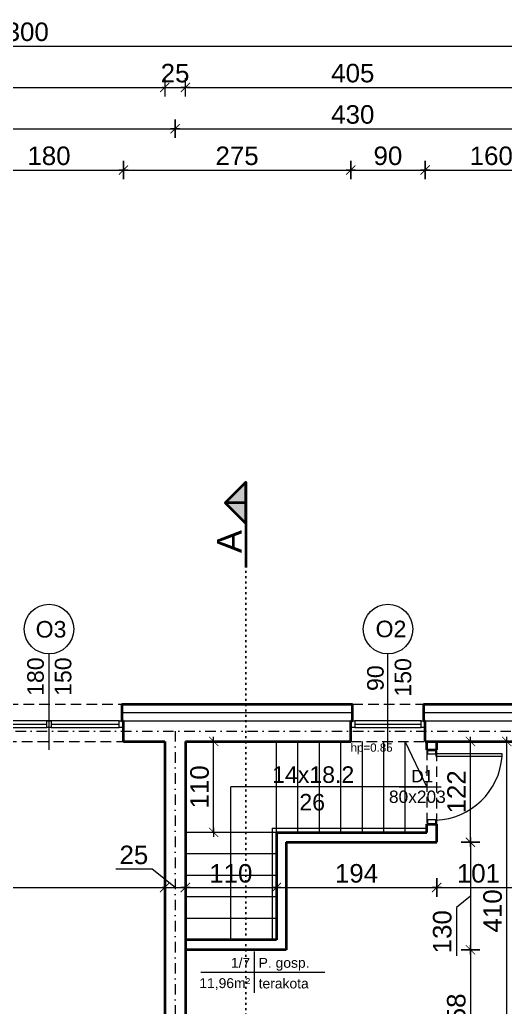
# Model space of a CAD drawing. Header units: millimetres. Extents: x -2481 to 45049, y -11067 to 11055.
# Drawn here: x -1228 to -641, y 4287 to 5482 of the extents above; entities that cross this region are included whole.
import ezdxf

# ---------------------------------------------------------------- set-up
doc = ezdxf.new("R2010")
doc.units = ezdxf.units.MM
for name, pattern in [('DASHDOT', [25.4, 12.7, -6.35, 0, -6.35]), ('DASHED', [19.05, 12.7, -6.35]), ('DOT', [6.35, 0, -6.35])]:
    doc.linetypes.add(name, pattern=pattern)
for name, color, linetype, lineweight in [('A-murowane', 3, 'Continuous', 35), ('A-osie', 7, 'DASHDOT', 5), ('A-pod', 6, 'DASHED', 15), ('A-schody', 2, 'Continuous', 5), ('A-stolarka', 1, 'Continuous', 5), ('A-w.ocieplenie', 4, 'BATTING', 5), ('A-wykończenie', 4, 'Continuous', 5), ('A17_OPIS_WARSTW', 22, 'Continuous', 9), ('B-linia przekrojowa', 255, 'DOT', 30), ('B-opis', 7, 'Continuous', 0)]:
    doc.layers.add(name, color=color, linetype=linetype, lineweight=lineweight)
doc.styles.get("Standard").update_dxf_attribs({"font": 'arial.ttf'})
doc.linetypes.add('BATTING', pattern='A,0.00254,-2.54,[134,ltypeshp.shx,S=2.54,R=0,X=-2.54,Y=0],-5.08,[134,ltypeshp.shx,S=2.54,R=180,X=2.54,Y=0],-2.54', length=10.16254)
doc.dimstyles.new('PM-100', dxfattribs={"dimscale": 2.8, "dimtxt": 8, "dimasz": 0.5, "dimexe": 0, "dimexo": 0, "dimgap": 2, "dimtad": 1, "dimdec": 1, "dimrnd": 0.1, "dimzin": 13, "dimdsep": 46, "dimtxsty": 'Standard', "dimblk": 'Q', "dimcen": 0, "dimse1": 1, "dimse2": 1, "dimclrd": 256, "dimclre": 251, "dimclrt": 41, "dimadec": 1, "dimazin": 0, "dimtfac": 1, "dimtdec": 1, "dimtix": 1, "dimtmove": 1, "dimatfit": 0, "dimldrblk": 'NONE', "dimfxl": 1, "dimtolj": 1, "dimtzin": 13, "dimlwd": -1, "dimlwe": 0, "dimarcsym": 0})

# ---------------------------------------------------------------- blocks, each defined once
blk = doc.blocks.new('A$C7FE075C5')
at = {"layer": 'A-stolarka'}
for p, q in [((-5, 0), (-85, 0)), ((-85, -4), (-5, -4)), ((-85, -8), (-5, -8))]:
    blk.add_line(p, q, dxfattribs=at)
for points in [[(-90, 0), (-85, 0), (-85, -8), (-90, -8), (-90, 0)], [(-5, 0), (0, 0), (0, -8), (-5, -8), (-5, 0)]]:
    blk.add_lwpolyline(points, dxfattribs=at)
blk = doc.blocks.new('A$C77EB5EB5')
at = {"layer": 'A-stolarka'}
for p, q in [((-5, 0), (-175, 0)), ((-175, -4), (-92.5, -4)), ((-175, -8), (-92.5, -8)), ((-87.5, -4), (-5, -4)), ((-87.5, -8), (-5, -8))]:
    blk.add_line(p, q, dxfattribs=at)
for points in [[(-180, 0), (-175, 0), (-175, -8), (-180, -8), (-180, 0)], [(-92.5, 0), (-87.5, 0), (-87.5, -8), (-92.5, -8), (-92.5, 0)], [(-5, 0), (0, 0), (0, -8), (-5, -8), (-5, 0)]]:
    blk.add_lwpolyline(points, dxfattribs=at)
blk = doc.blocks.new('Q')
for p, q in [((-4, 0), (4, 0)), ((0, 8), (0, -8))]:
    blk.add_line(p, q)
at = {"const_width": 0.7}
blk.add_lwpolyline([(4, 4), (-4, -4)], dxfattribs=at)
blk = doc.blocks.new('*D30')
at = {"layer": 'A17_OPIS_WARSTW', "transparency": 16777216}
blk.add_line((-993.7, 4500.4), (-993.7, 4607.6), dxfattribs=at)
at = {"layer": 'Defpoints', "color": 0, "transparency": 16777216}
for p in [(-1101.4, 4609), (-993.7, 4609), (-1101.4, 4499)]:
    blk.add_point(p, dxfattribs=at)
at = {"layer": 'A17_OPIS_WARSTW', "transparency": 16777216, "xscale": 1.4, "yscale": 1.4, "zscale": 1.4}
for p, rotation in [((-993.7, 4609), 90), ((-993.7, 4499), 270)]:
    blk.add_blockref('Q', p, dxfattribs=dict(at, rotation=rotation))
at = {"layer": 'A17_OPIS_WARSTW', "color": 41, "transparency": 16777216, "insert": (-1010.7, 4554), "char_height": 22.4, "attachment_point": 5, "rotation": 90}
blk.add_mtext('\\A1;110', dxfattribs=at)
blk = doc.blocks.new('_None')
blk = doc.blocks.new('*D31')
at = {"layer": 'A17_OPIS_WARSTW', "transparency": 16777216}
blk.add_line((-1831.5, 4432.3), (-1054.3, 4432.3), dxfattribs=at)
at = {"layer": 'Defpoints', "color": 0, "transparency": 16777216}
for p in [(-1052.9, 4432.3), (-1832.9, 4379.3), (-1052.9, 4379.3)]:
    blk.add_point(p, dxfattribs=at)
at = {"layer": 'A17_OPIS_WARSTW', "transparency": 16777216, "xscale": 1.4, "yscale": 1.4, "zscale": 1.4, "rotation": 180}
blk.add_blockref('Q', (-1832.9, 4432.3), dxfattribs=at)
at = {"layer": 'A17_OPIS_WARSTW', "transparency": 16777216, "xscale": 1.4, "yscale": 1.4, "zscale": 1.4}
blk.add_blockref('Q', (-1052.9, 4432.3), dxfattribs=at)
at = {"layer": 'A17_OPIS_WARSTW', "color": 41, "transparency": 16777216, "insert": (-1442.9, 4449.3), "char_height": 22.4, "attachment_point": 5}
blk.add_mtext('\\A1;780', dxfattribs=at)
blk = doc.blocks.new('*D33')
at = {"layer": 'A17_OPIS_WARSTW', "transparency": 16777216}
blk.add_line((-1026.5, 4432.3), (-919.3, 4432.3), dxfattribs=at)
at = {"layer": 'Defpoints', "color": 0, "transparency": 16777216}
for p in [(-917.9, 4432.3), (-1027.9, 4414.3), (-917.9, 4414.3)]:
    blk.add_point(p, dxfattribs=at)
at = {"layer": 'A17_OPIS_WARSTW', "transparency": 16777216, "xscale": 1.4, "yscale": 1.4, "zscale": 1.4, "rotation": 180}
blk.add_blockref('Q', (-1027.9, 4432.3), dxfattribs=at)
at = {"layer": 'A17_OPIS_WARSTW', "transparency": 16777216, "xscale": 1.4, "yscale": 1.4, "zscale": 1.4}
blk.add_blockref('Q', (-917.9, 4432.3), dxfattribs=at)
at = {"layer": 'A17_OPIS_WARSTW', "color": 41, "transparency": 16777216, "insert": (-972.9, 4449.3), "char_height": 22.4, "attachment_point": 5}
blk.add_mtext('\\A1;110', dxfattribs=at)
blk = doc.blocks.new('*D35')
at = {"layer": 'A17_OPIS_WARSTW', "transparency": 16777216}
for p, q in [((-1068.2, 4454.5), (-1112.1, 4454.5)), ((-1040.4, 4432.3), (-1068.2, 4454.5)), ((-1054.3, 4432.3), (-1055.7, 4432.3)), ((-1052.9, 4432.3), (-1027.9, 4432.3)), ((-1052.9, 4432.3), (-1027.9, 4432.3)), ((-1026.5, 4432.3), (-1025.1, 4432.3))]:
    blk.add_line(p, q, dxfattribs=at)
at = {"layer": 'Defpoints', "color": 0, "transparency": 16777216}
for p in [(-1027.9, 4432.3), (-1027.9, 4432.3), (-1052.9, 4379.3)]:
    blk.add_point(p, dxfattribs=at)
at = {"layer": 'A17_OPIS_WARSTW', "transparency": 16777216, "xscale": 1.4, "yscale": 1.4, "zscale": 1.4}
blk.add_blockref('Q', (-1052.9, 4432.3), dxfattribs=at)
at = {"layer": 'A17_OPIS_WARSTW', "transparency": 16777216, "xscale": 1.4, "yscale": 1.4, "zscale": 1.4, "rotation": 180}
blk.add_blockref('Q', (-1027.9, 4432.3), dxfattribs=at)
at = {"layer": 'A17_OPIS_WARSTW', "color": 41, "transparency": 16777216, "insert": (-1090.2, 4471.6), "char_height": 22.4, "attachment_point": 5}
blk.add_mtext('\\A1;25', dxfattribs=at)
blk = doc.blocks.new('*D83')
at = {"layer": 'A17_OPIS_WARSTW', "transparency": 16777216}
blk.add_line((-826.5, 5300.1), (-739.3, 5300.1), dxfattribs=at)
at = {"layer": 'Defpoints', "color": 0, "transparency": 16777216}
for p in [(-737.9, 5300.1), (-827.9, 4621.5), (-737.9, 4621.5)]:
    blk.add_point(p, dxfattribs=at)
at = {"layer": 'A17_OPIS_WARSTW', "transparency": 16777216, "xscale": 1.4, "yscale": 1.4, "zscale": 1.4, "rotation": 180}
blk.add_blockref('Q', (-827.9, 5300.1), dxfattribs=at)
at = {"layer": 'A17_OPIS_WARSTW', "transparency": 16777216, "xscale": 1.4, "yscale": 1.4, "zscale": 1.4}
blk.add_blockref('Q', (-737.9, 5300.1), dxfattribs=at)
at = {"layer": 'A17_OPIS_WARSTW', "color": 41, "transparency": 16777216, "insert": (-782.9, 5317.2), "char_height": 22.4, "attachment_point": 5}
blk.add_mtext('\\A1;90', dxfattribs=at)
blk = doc.blocks.new('*D84')
at = {"layer": 'A17_OPIS_WARSTW', "transparency": 16777216}
blk.add_line((-1101.5, 5300.1), (-829.3, 5300.1), dxfattribs=at)
at = {"layer": 'Defpoints', "color": 0, "transparency": 16777216}
for p in [(-827.9, 5300.1), (-1102.9, 4621.5), (-827.9, 4621.5)]:
    blk.add_point(p, dxfattribs=at)
at = {"layer": 'A17_OPIS_WARSTW', "transparency": 16777216, "xscale": 1.4, "yscale": 1.4, "zscale": 1.4, "rotation": 180}
blk.add_blockref('Q', (-1102.9, 5300.1), dxfattribs=at)
at = {"layer": 'A17_OPIS_WARSTW', "transparency": 16777216, "xscale": 1.4, "yscale": 1.4, "zscale": 1.4}
blk.add_blockref('Q', (-827.9, 5300.1), dxfattribs=at)
at = {"layer": 'A17_OPIS_WARSTW', "color": 41, "transparency": 16777216, "insert": (-965.4, 5317.2), "char_height": 22.4, "attachment_point": 5}
blk.add_mtext('\\A1;275', dxfattribs=at)
blk = doc.blocks.new('*D43')
at = {"layer": 'A17_OPIS_WARSTW', "transparency": 16777216}
blk.add_line((-916.5, 4432.3), (-725.3, 4432.3), dxfattribs=at)
at = {"layer": 'Defpoints', "color": 0, "transparency": 16777216}
for p in [(-723.9, 4432.3), (-723.9, 4432.3), (-917.9, 4377.5)]:
    blk.add_point(p, dxfattribs=at)
at = {"layer": 'A17_OPIS_WARSTW', "transparency": 16777216, "xscale": 1.4, "yscale": 1.4, "zscale": 1.4, "rotation": 180}
blk.add_blockref('Q', (-917.9, 4432.3), dxfattribs=at)
at = {"layer": 'A17_OPIS_WARSTW', "transparency": 16777216, "xscale": 1.4, "yscale": 1.4, "zscale": 1.4}
blk.add_blockref('Q', (-723.9, 4432.3), dxfattribs=at)
at = {"layer": 'A17_OPIS_WARSTW', "color": 41, "transparency": 16777216, "insert": (-820.9, 4449.3), "char_height": 22.4, "attachment_point": 5}
blk.add_mtext('\\A1;194', dxfattribs=at)
blk = doc.blocks.new('*D46')
at = {"layer": 'A17_OPIS_WARSTW', "transparency": 16777216}
blk.add_line((-722.5, 4432.3), (-624.3, 4432.3), dxfattribs=at)
at = {"layer": 'Defpoints', "color": 0, "transparency": 16777216}
for p in [(-723.9, 4432.3), (-622.9, 4432.3), (-622.9, 4377.5)]:
    blk.add_point(p, dxfattribs=at)
at = {"layer": 'A17_OPIS_WARSTW', "transparency": 16777216, "xscale": 1.4, "yscale": 1.4, "zscale": 1.4, "rotation": 180}
blk.add_blockref('Q', (-723.9, 4432.3), dxfattribs=at)
at = {"layer": 'A17_OPIS_WARSTW', "transparency": 16777216, "xscale": 1.4, "yscale": 1.4, "zscale": 1.4}
blk.add_blockref('Q', (-622.9, 4432.3), dxfattribs=at)
at = {"layer": 'A17_OPIS_WARSTW', "color": 41, "transparency": 16777216, "insert": (-673.4, 4449.3), "char_height": 22.4, "attachment_point": 5}
blk.add_mtext('\\A1;101', dxfattribs=at)
blk = doc.blocks.new('*D47')
at = {"layer": 'A17_OPIS_WARSTW', "transparency": 16777216}
blk.add_line((-639.1, 4200.4), (-639.1, 4607.6), dxfattribs=at)
at = {"layer": 'Defpoints', "color": 0, "transparency": 16777216}
for p in [(-639.1, 4609), (-611.8, 4609), (-611.8, 4199)]:
    blk.add_point(p, dxfattribs=at)
at = {"layer": 'A17_OPIS_WARSTW', "transparency": 16777216, "xscale": 1.4, "yscale": 1.4, "zscale": 1.4}
for p, rotation in [((-639.1, 4609), 90), ((-639.1, 4199), 270)]:
    blk.add_blockref('Q', p, dxfattribs=dict(at, rotation=rotation))
at = {"layer": 'A17_OPIS_WARSTW', "color": 41, "transparency": 16777216, "insert": (-656.2, 4404), "char_height": 22.4, "attachment_point": 5, "rotation": 90}
blk.add_mtext('\\A1;410', dxfattribs=at)
blk = doc.blocks.new('*D120')
at = {"layer": 'A17_OPIS_WARSTW', "transparency": 16777216}
blk.add_line((-1039, 5350.1), (-611.8, 5350.1), dxfattribs=at)
at = {"layer": 'Defpoints', "color": 0, "transparency": 16777216}
for p in [(-610.4, 5350.1), (-1040.4, 4621.5), (-610.4, 4621.5)]:
    blk.add_point(p, dxfattribs=at)
at = {"layer": 'A17_OPIS_WARSTW', "transparency": 16777216, "xscale": 1.4, "yscale": 1.4, "zscale": 1.4, "rotation": 180}
blk.add_blockref('Q', (-1040.4, 5350.1), dxfattribs=at)
at = {"layer": 'A17_OPIS_WARSTW', "transparency": 16777216, "xscale": 1.4, "yscale": 1.4, "zscale": 1.4}
blk.add_blockref('Q', (-610.4, 5350.1), dxfattribs=at)
at = {"layer": 'A17_OPIS_WARSTW', "color": 41, "transparency": 16777216, "insert": (-825.4, 5367.2), "char_height": 22.4, "attachment_point": 5}
blk.add_mtext('\\A1;430', dxfattribs=at)
blk = doc.blocks.new('*D125')
at = {"layer": 'A17_OPIS_WARSTW', "transparency": 16777216}
for p, q in [((-1054.3, 5400.1), (-1055.7, 5400.1)), ((-1052.9, 5400.1), (-1027.9, 5400.1)), ((-1026.5, 5400.1), (-1025.1, 5400.1))]:
    blk.add_line(p, q, dxfattribs=at)
at = {"layer": 'Defpoints', "color": 0, "transparency": 16777216}
for p in [(-1027.9, 5400.1), (-1052.9, 4609), (-1027.9, 4609)]:
    blk.add_point(p, dxfattribs=at)
at = {"layer": 'A17_OPIS_WARSTW', "transparency": 16777216, "xscale": 1.4, "yscale": 1.4, "zscale": 1.4}
blk.add_blockref('Q', (-1052.9, 5400.1), dxfattribs=at)
at = {"layer": 'A17_OPIS_WARSTW', "transparency": 16777216, "xscale": 1.4, "yscale": 1.4, "zscale": 1.4, "rotation": 180}
blk.add_blockref('Q', (-1027.9, 5400.1), dxfattribs=at)
at = {"layer": 'A17_OPIS_WARSTW', "color": 41, "transparency": 16777216, "insert": (-1040.4, 5417.2), "char_height": 22.4, "attachment_point": 5}
blk.add_mtext('\\A1;25', dxfattribs=at)
blk = doc.blocks.new('*D126')
at = {"layer": 'A17_OPIS_WARSTW', "transparency": 16777216}
blk.add_line((-1831.5, 5400.1), (-1054.3, 5400.1), dxfattribs=at)
at = {"layer": 'Defpoints', "color": 0, "transparency": 16777216}
for p in [(-1052.9, 5400.1), (-1832.9, 4609), (-1052.9, 4609)]:
    blk.add_point(p, dxfattribs=at)
at = {"layer": 'A17_OPIS_WARSTW', "transparency": 16777216, "xscale": 1.4, "yscale": 1.4, "zscale": 1.4, "rotation": 180}
blk.add_blockref('Q', (-1832.9, 5400.1), dxfattribs=at)
at = {"layer": 'A17_OPIS_WARSTW', "transparency": 16777216, "xscale": 1.4, "yscale": 1.4, "zscale": 1.4}
blk.add_blockref('Q', (-1052.9, 5400.1), dxfattribs=at)
at = {"layer": 'A17_OPIS_WARSTW', "color": 41, "transparency": 16777216, "insert": (-1442.9, 5417.2), "char_height": 22.4, "attachment_point": 5}
blk.add_mtext('\\A1;780', dxfattribs=at)
blk = doc.blocks.new('*D193')
at = {"layer": 'A17_OPIS_WARSTW', "transparency": 16777216}
blk.add_line((-1281.5, 5300.1), (-1104.3, 5300.1), dxfattribs=at)
at = {"layer": 'Defpoints', "color": 0, "transparency": 16777216}
for p in [(-1102.9, 5300.1), (-1282.9, 4621.5), (-1102.9, 4621.5)]:
    blk.add_point(p, dxfattribs=at)
at = {"layer": 'A17_OPIS_WARSTW', "transparency": 16777216, "xscale": 1.4, "yscale": 1.4, "zscale": 1.4, "rotation": 180}
blk.add_blockref('Q', (-1282.9, 5300.1), dxfattribs=at)
at = {"layer": 'A17_OPIS_WARSTW', "transparency": 16777216, "xscale": 1.4, "yscale": 1.4, "zscale": 1.4}
blk.add_blockref('Q', (-1102.9, 5300.1), dxfattribs=at)
at = {"layer": 'A17_OPIS_WARSTW', "color": 41, "transparency": 16777216, "insert": (-1192.9, 5317.2), "char_height": 22.4, "attachment_point": 5}
blk.add_mtext('\\A1;180', dxfattribs=at)
blk = doc.blocks.new('*D199')
at = {"layer": 'A17_OPIS_WARSTW', "transparency": 16777216}
blk.add_line((-736.5, 5300.1), (-579.3, 5300.1), dxfattribs=at)
at = {"layer": 'Defpoints', "color": 0, "transparency": 16777216}
for p in [(-577.9, 5300.1), (-577.9, 4654), (-737.9, 4621.5)]:
    blk.add_point(p, dxfattribs=at)
at = {"layer": 'A17_OPIS_WARSTW', "transparency": 16777216, "xscale": 1.4, "yscale": 1.4, "zscale": 1.4, "rotation": 180}
blk.add_blockref('Q', (-737.9, 5300.1), dxfattribs=at)
at = {"layer": 'A17_OPIS_WARSTW', "transparency": 16777216, "xscale": 1.4, "yscale": 1.4, "zscale": 1.4}
blk.add_blockref('Q', (-577.9, 5300.1), dxfattribs=at)
at = {"layer": 'A17_OPIS_WARSTW', "color": 41, "transparency": 16777216, "insert": (-657.9, 5317.2), "char_height": 22.4, "attachment_point": 5}
blk.add_mtext('\\A1;160', dxfattribs=at)
blk = doc.blocks.new('*D209')
at = {"layer": 'A17_OPIS_WARSTW', "transparency": 16777216}
blk.add_line((-1026.5, 5400.1), (-624.3, 5400.1), dxfattribs=at)
at = {"layer": 'Defpoints', "color": 0, "transparency": 16777216}
for p in [(-622.9, 5400.1), (-1027.9, 4609), (-622.9, 4609)]:
    blk.add_point(p, dxfattribs=at)
at = {"layer": 'A17_OPIS_WARSTW', "transparency": 16777216, "xscale": 1.4, "yscale": 1.4, "zscale": 1.4, "rotation": 180}
blk.add_blockref('Q', (-1027.9, 5400.1), dxfattribs=at)
at = {"layer": 'A17_OPIS_WARSTW', "transparency": 16777216, "xscale": 1.4, "yscale": 1.4, "zscale": 1.4}
blk.add_blockref('Q', (-622.9, 5400.1), dxfattribs=at)
at = {"layer": 'A17_OPIS_WARSTW', "color": 41, "transparency": 16777216, "insert": (-825.4, 5417.2), "char_height": 22.4, "attachment_point": 5}
blk.add_mtext('\\A1;405', dxfattribs=at)
blk = doc.blocks.new('*D210')
at = {"layer": 'A17_OPIS_WARSTW', "transparency": 16777216}
blk.add_line((-1844, 5350.1), (-1041.8, 5350.1), dxfattribs=at)
at = {"layer": 'Defpoints', "color": 0, "transparency": 16777216}
for p in [(-1040.4, 5350.1), (-1845.4, 4621.5), (-1040.4, 4621.5)]:
    blk.add_point(p, dxfattribs=at)
at = {"layer": 'A17_OPIS_WARSTW', "transparency": 16777216, "xscale": 1.4, "yscale": 1.4, "zscale": 1.4, "rotation": 180}
blk.add_blockref('Q', (-1845.4, 5350.1), dxfattribs=at)
at = {"layer": 'A17_OPIS_WARSTW', "transparency": 16777216, "xscale": 1.4, "yscale": 1.4, "zscale": 1.4}
blk.add_blockref('Q', (-1040.4, 5350.1), dxfattribs=at)
at = {"layer": 'A17_OPIS_WARSTW', "color": 41, "transparency": 16777216, "insert": (-1442.9, 5367.2), "char_height": 22.4, "attachment_point": 5}
blk.add_mtext('\\A1;805', dxfattribs=at)
blk = doc.blocks.new('A$C560A2D75')
at = {"layer": 'A-murowane'}
h = blk.add_hatch(color=256, dxfattribs=at)
h.dxf.hatch_style = 1
h.paths.add_polyline_path([(-78.5, 25), (-53.5, 0), (-103.5, 0)])
blk.add_line((-103.5, 0), (0, 0), dxfattribs=at)
blk.add_lwpolyline([(-78.5, 0), (-78.5, 25), (-53.5, 0), (-103.5, 0), (-78.5, 25)], dxfattribs=at)
blk = doc.blocks.new('A$C7E556D42')
at = {"layer": 'B-linia przekrojowa'}
blk.add_line((-877, -1515.3), (-877, 18.8), dxfattribs=at)
at = {"layer": 'A17_OPIS_WARSTW', "xscale": -1, "rotation": 90}
blk.add_blockref('A$C560A2D75', (-877, -84.7), dxfattribs=at)
at = {"layer": 'B-opis', "insert": (-911.8, -39.3), "char_height": 30, "attachment_point": 3, "rotation": 90}
blk.add_mtext_dynamic_manual_height_columns('A', width=13.143, gutter_width=12.5, heights=[0], dxfattribs=at)
blk = doc.blocks.new('*D219')
at = {"layer": 'A17_OPIS_WARSTW', "transparency": 16777216}
blk.add_line((-1876.5, 5450.1), (-579.3, 5450.1), dxfattribs=at)
at = {"layer": 'Defpoints', "color": 0, "transparency": 16777216}
for p in [(-577.9, 5450.1), (-1877.9, 4654), (-577.9, 4654)]:
    blk.add_point(p, dxfattribs=at)
at = {"layer": 'A17_OPIS_WARSTW', "transparency": 16777216, "xscale": 1.4, "yscale": 1.4, "zscale": 1.4, "rotation": 180}
blk.add_blockref('Q', (-1877.9, 5450.1), dxfattribs=at)
at = {"layer": 'A17_OPIS_WARSTW', "transparency": 16777216, "xscale": 1.4, "yscale": 1.4, "zscale": 1.4}
blk.add_blockref('Q', (-577.9, 5450.1), dxfattribs=at)
at = {"layer": 'A17_OPIS_WARSTW', "color": 41, "transparency": 16777216, "insert": (-1227.9, 5467.2), "char_height": 22.4, "attachment_point": 5}
blk.add_mtext('\\A1;1300', dxfattribs=at)
blk = doc.blocks.new('A$C2DDC75EF')
at = {"layer": 'B-opis'}
blk.add_line((35, -4.9), (35, 46.1), dxfattribs=at)
at = {"layer": 'B-opis', "insert": (14.4, 9.7), "char_height": 15, "attachment_point": 1, "rotation": 90}
blk.add_mtext_dynamic_manual_height_columns('D1\\P\\pi-26.902;80x203', width=13.143, gutter_width=12.5, heights=[0], dxfattribs=at)
blk = doc.blocks.new('A$C4D3D61A9')
at = {"layer": 'A-stolarka'}
for points in [[(5, 5), (8, 5), (8, 85), (5, 85)], [(0, -5), (5, -5), (5, 5), (0, 5)], [(85, -5), (90, -5), (90, 5), (85, 5)]]:
    blk.add_lwpolyline(points, close=True, dxfattribs=at)
blk.add_arc((2.1, 2.2), 83, 1.9196, 85.8911, dxfattribs=at)
blk = doc.blocks.new('*D72')
at = {"layer": 'A17_OPIS_WARSTW', "transparency": 16777216}
for p, q in [((-683.1, 4485.6), (-683.1, 4358.4)), ((-683.1, 4422), (-700.1, 4408.1)), ((-700.1, 4408.1), (-700.1, 4349.6))]:
    blk.add_line(p, q, dxfattribs=at)
at = {"layer": 'Defpoints', "color": 0, "transparency": 16777216}
for p in [(-720.4, 4487), (-720.4, 4357), (-683.1, 4357)]:
    blk.add_point(p, dxfattribs=at)
at = {"layer": 'A17_OPIS_WARSTW', "transparency": 16777216, "xscale": 1.4, "yscale": 1.4, "zscale": 1.4}
for p, rotation in [((-683.1, 4487), 90), ((-683.1, 4357), 270)]:
    blk.add_blockref('Q', p, dxfattribs=dict(at, rotation=rotation))
at = {"layer": 'A17_OPIS_WARSTW', "color": 41, "transparency": 16777216, "insert": (-717.1, 4378.8), "char_height": 22.4, "attachment_point": 5, "rotation": 90}
blk.add_mtext('\\A1;130', dxfattribs=at)
blk = doc.blocks.new('*D73')
at = {"layer": 'A17_OPIS_WARSTW', "transparency": 16777216}
blk.add_line((-683.1, 4355.6), (-683.1, 4200.4), dxfattribs=at)
at = {"layer": 'Defpoints', "color": 0, "transparency": 16777216}
for p in [(-720.4, 4357), (-683.1, 4199), (-609.4, 4199)]:
    blk.add_point(p, dxfattribs=at)
at = {"layer": 'A17_OPIS_WARSTW', "transparency": 16777216, "xscale": 1.4, "yscale": 1.4, "zscale": 1.4}
for p, rotation in [((-683.1, 4357), 90), ((-683.1, 4199), 270)]:
    blk.add_blockref('Q', p, dxfattribs=dict(at, rotation=rotation))
at = {"layer": 'A17_OPIS_WARSTW', "color": 41, "transparency": 16777216, "insert": (-700.1, 4278), "char_height": 22.4, "attachment_point": 5, "rotation": 90}
blk.add_mtext('\\A1;158', dxfattribs=at)
blk = doc.blocks.new('*D74')
at = {"layer": 'A17_OPIS_WARSTW', "transparency": 16777216}
blk.add_line((-683.1, 4488.4), (-683.1, 4607.6), dxfattribs=at)
at = {"layer": 'Defpoints', "color": 0, "transparency": 16777216}
for p in [(-728.2, 4609), (-683.1, 4609), (-728.2, 4487)]:
    blk.add_point(p, dxfattribs=at)
at = {"layer": 'A17_OPIS_WARSTW', "transparency": 16777216, "xscale": 1.4, "yscale": 1.4, "zscale": 1.4}
for p, rotation in [((-683.1, 4609), 90), ((-683.1, 4487), 270)]:
    blk.add_blockref('Q', p, dxfattribs=dict(at, rotation=rotation))
at = {"layer": 'A17_OPIS_WARSTW', "color": 41, "transparency": 16777216, "insert": (-699.9, 4548), "char_height": 22.4, "attachment_point": 5, "rotation": 90}
blk.add_mtext('\\A1;122', dxfattribs=at)

msp = doc.modelspace()

# ---------------------------------------------------------------- linework, layer by layer
at = {"layer": 'A-murowane'}
for p, q in [((-1104.85, 4653.97), (-825.85, 4653.97)), ((-739.85, 4653.97), (-577.85, 4653.97)), ((-1102.85, 4608.97), (-1102.85, 4633.97)), ((-827.85, 4608.97), (-827.85, 4633.97)), ((-737.85, 4608.97), (-737.85, 4633.97)), ((-1102.85, 4608.97), (-1052.85, 4608.97)), ((-1052.85, 4608.97), (-1052.85, 4198.97)), ((-1027.85, 4608.97), (-827.85, 4608.97)), ((-1027.85, 4608.97), (-1027.85, 4198.97)), ((-737.85, 4608.97), (-622.85, 4608.97)), ((-735.85, 4598.97), (-735.85, 4608.97)), ((-735.85, 4598.97), (-723.85, 4598.97)), ((-723.85, 4598.97), (-723.85, 4608.97)), ((-735.85, 4498.97), (-735.85, 4508.97)), ((-735.85, 4508.97), (-723.85, 4508.97)), ((-723.85, 4486.97), (-723.85, 4508.97)), ((-917.85, 4498.97), (-917.85, 4368.97)), ((-917.85, 4498.97), (-735.85, 4498.97)), ((-905.85, 4486.97), (-905.85, 4356.97)), ((-905.85, 4486.97), (-723.85, 4486.97)), ((-917.85, 4368.97), (-1027.85, 4368.97)), ((-905.85, 4356.97), (-1027.85, 4356.97))]:
    msp.add_line(p, q, dxfattribs=at)
for points in [[(-1104.85, 4653.97), (-1104.85, 4633.97), (-1102.85, 4633.97)], [(-827.85, 4633.97), (-825.85, 4633.97), (-825.85, 4653.97)], [(-739.85, 4653.97), (-739.85, 4633.97), (-737.85, 4633.97)]]:
    msp.add_lwpolyline(points, dxfattribs=at)
at = {"layer": 'A-osie'}
for p, q in [((-1845.35, 4621.47), (-610.35, 4621.47)), ((-1040.35, 4621.47), (-1040.35, 3586.47))]:
    msp.add_line(p, q, dxfattribs=at)
at = {"layer": 'A-pod'}
for p, q in [((-1280.85, 4653.97), (-1104.85, 4653.97)), ((-825.85, 4653.97), (-739.85, 4653.97)), ((-1282.85, 4608.97), (-1102.85, 4608.97)), ((-827.85, 4608.97), (-737.85, 4608.97)), ((-735.85, 4598.97), (-735.85, 4508.97)), ((-723.85, 4508.97), (-723.85, 4598.97))]:
    msp.add_line(p, q, dxfattribs=at)
at = {"layer": 'A-schody'}
for p, q in [((-917.85, 4498.97), (-917.85, 4608.97)), ((-891.85, 4498.97), (-891.85, 4608.97)), ((-865.85, 4498.97), (-865.85, 4608.97)), ((-839.85, 4498.97), (-839.85, 4608.97)), ((-813.85, 4498.97), (-813.85, 4608.97)), ((-787.85, 4498.97), (-787.85, 4608.97)), ((-761.85, 4498.97), (-761.85, 4608.97)), ((-735.85, 4553.97), (-761.85, 4608.97)), ((-735.85, 4553.97), (-972.85, 4553.97)), ((-972.85, 4368.97), (-972.85, 4553.97)), ((-922.85, 4503.97), (-735.85, 4503.97)), ((-922.85, 4503.97), (-922.85, 4368.97)), ((-917.85, 4498.97), (-1027.85, 4498.97)), ((-917.85, 4472.97), (-1027.85, 4472.97)), ((-917.85, 4446.97), (-1027.85, 4446.97)), ((-917.85, 4420.97), (-1027.85, 4420.97)), ((-917.85, 4394.97), (-1027.85, 4394.97))]:
    msp.add_line(p, q, dxfattribs=at)
at = {"layer": 'A-w.ocieplenie'}
for p, q in [((-1104.85, 4643.97), (-825.85, 4643.97)), ((-739.85, 4643.97), (-587.85, 4643.97))]:
    msp.add_line(p, q, dxfattribs=at)
at = {"layer": 'A-wykończenie'}
for p, q in [((-1102.85, 4633.97), (-827.85, 4633.97)), ((-827.85, 4633.97), (-825.85, 4633.97)), ((-739.85, 4633.97), (-597.85, 4633.97))]:
    msp.add_line(p, q, dxfattribs=at)
at = {"layer": 'B-opis'}
for p, q in [((-1192.85, 4598.97), (-1192.85, 4714.83)), ((-782.85, 4598.97), (-782.85, 4714.83)), ((-944.39, 4305.1), (-944.39, 4355.1)), ((-1009.39, 4330.1), (-859.18, 4330.1))]:
    msp.add_line(p, q, dxfattribs=at)
for centre in [(-1192.85, 4744.83), (-782.85, 4744.83)]:
    msp.add_circle(centre, 30, dxfattribs=at)

# ---------------------------------------------------------------- block references
at = {"layer": 'A-stolarka'}
for name, p in [('A$C77EB5EB5', (-1102.85, 4633.97)), ('A$C7FE075C5', (-737.85, 4633.97))]:
    msp.add_blockref(name, p, dxfattribs=at)
at = {"layer": 'A-stolarka', "rotation": 270}
for name, p in [('A$C4D3D61A9', (-729.85, 4598.97)), ('A$C2DDC75EF', (-764.46, 4588.97))]:
    msp.add_blockref(name, p, dxfattribs=at)
at = {"layer": 'B-linia przekrojowa'}
msp.add_blockref('A$C7E556D42', (-77.85, 4903.97), dxfattribs=at)

# ---------------------------------------------------------------- texts
at = {"layer": 'B-opis'}
for s, width, insert, char_height, attachment_point in [('O3', 13.1429, (-1209.06, 4754.66), 20, 1), ('O2', 13.1429, (-797.87, 4755.06), 20, 1), ('hp=0.85', 49.0064, (-828.05, 4606.55), 10, 1), ('\\pi-40.884;14x18.2\\P\\pi-7.9169;26', 13.1429, (-882.12, 4578.85), 20, 1), ('1/7', 87.8944, (-949.52, 4347.24), 12, 3), ('P. gosp.', 148.0981, (-939.26, 4347.24), 12, 1), ('11,96m²', 87.8944, (-949.52, 4322.64), 12, 3), ('terakota', 87.8944, (-939.26, 4322.24), 12, 1)]:
    msp.add_mtext_dynamic_manual_height_columns(s, width=width, gutter_width=12.5, heights=[0], dxfattribs=dict(at, insert=insert, char_height=char_height, attachment_point=attachment_point))
at = {"layer": 'B-opis', "char_height": 20, "attachment_point": 1, "rotation": 90}
for s, insert in [('\\pi-14.547;180\\P150', (-1219.21, 4678.62)), ('\\pi-7.7191;90\\P\\pi-14.547;150', (-808.06, 4677.72))]:
    msp.add_mtext_dynamic_manual_height_columns(s, width=13.1429, gutter_width=12.5, heights=[0], dxfattribs=dict(at, insert=insert))

# ---------------------------------------------------------------- dimensions: what is measured, and where the dimension line sits
at = {"layer": 'A17_OPIS_WARSTW'}
for base, p1, p2, picture, middle in [((-577.85, 5450.15), (-1877.85, 4653.97), (-577.85, 4653.97), '*D219', (-1227.85, 5467.19)), ((-1052.85, 5400.15), (-1832.85, 4608.97), (-1052.85, 4608.97), '*D126', (-1442.85, 5417.18)), ((-1027.85, 5400.15), (-1052.85, 4608.97), (-1027.85, 4608.97), '*D125', (-1040.35, 5417.18)), ((-622.85, 5400.15), (-1027.85, 4608.97), (-622.85, 4608.97), '*D209', (-825.35, 5417.18)), ((-1040.35, 5350.15), (-1845.35, 4621.47), (-1040.35, 4621.47), '*D210', (-1442.85, 5367.18)), ((-610.35, 5350.15), (-1040.35, 4621.47), (-610.35, 4621.47), '*D120', (-825.35, 5367.19)), ((-1102.85, 5300.15), (-1282.85, 4621.47), (-1102.85, 4621.47), '*D193', (-1192.85, 5317.18)), ((-827.85, 5300.15), (-1102.85, 4621.47), (-827.85, 4621.47), '*D84', (-965.35, 5317.18)), ((-737.85, 5300.15), (-827.85, 4621.47), (-737.85, 4621.47), '*D83', (-782.85, 5317.18)), ((-577.85, 5300.15), (-737.85, 4621.47), (-577.85, 4653.97), '*D199', (-657.85, 5317.18)), ((-1052.85, 4432.25), (-1832.85, 4379.33), (-1052.85, 4379.33), '*D31', (-1442.85, 4449.29)), ((-917.85, 4432.25), (-1027.85, 4414.33), (-917.85, 4414.33), '*D33', (-972.85, 4449.29)), ((-723.85, 4432.25), (-917.85, 4377.53), (-723.85, 4432.25), '*D43', (-820.85, 4449.29)), ((-622.85, 4432.25), (-723.85, 4432.25), (-622.85, 4377.53), '*D46', (-673.35, 4449.29))]:
    dim = msp.add_linear_dim(base=base, p1=p1, p2=p2, dimstyle='PM-100', dxfattribs=at)
    dim.commit()
    dim.dimension.update_dxf_attribs({"geometry": picture, "text_midpoint": middle})
for base, p1, p2, picture, middle in [((-993.71, 4608.97), (-1101.42, 4498.97), (-1101.42, 4608.97), '*D30', (-1010.75, 4553.97)), ((-683.06, 4608.97), (-728.19, 4486.97), (-728.19, 4608.97), '*D74', (-699.91, 4547.97)), ((-639.12, 4608.97), (-611.79, 4198.97), (-611.79, 4608.97), '*D47', (-656.16, 4403.97)), ((-683.06, 4198.97), (-720.39, 4356.97), (-609.39, 4198.97), '*D73', (-700.1, 4277.97))]:
    dim = msp.add_linear_dim(base=base, p1=p1, p2=p2, angle=90, dimstyle='PM-100', dxfattribs=at)
    dim.commit()
    dim.dimension.update_dxf_attribs({"geometry": picture, "text_midpoint": middle})
dim = msp.add_linear_dim(base=(-683.06, 4356.97), p1=(-720.39, 4486.97), p2=(-720.39, 4356.97), angle=90, dimstyle='PM-100', dxfattribs=at)
dim.commit()
dim.dimension.update_dxf_attribs({"geometry": '*D72', "text_midpoint": (-700.1, 4402.5), "dimtype": 160})
dim = msp.add_linear_dim(base=(-1027.85, 4432.25), p1=(-1052.85, 4379.33), p2=(-1027.85, 4432.25), dimstyle='PM-100', dxfattribs=at)
dim.commit()
dim.dimension.update_dxf_attribs({"geometry": '*D35', "text_midpoint": (-1073.85, 4454.55), "dimtype": 160})

doc.saveas('drawing.dxf')
